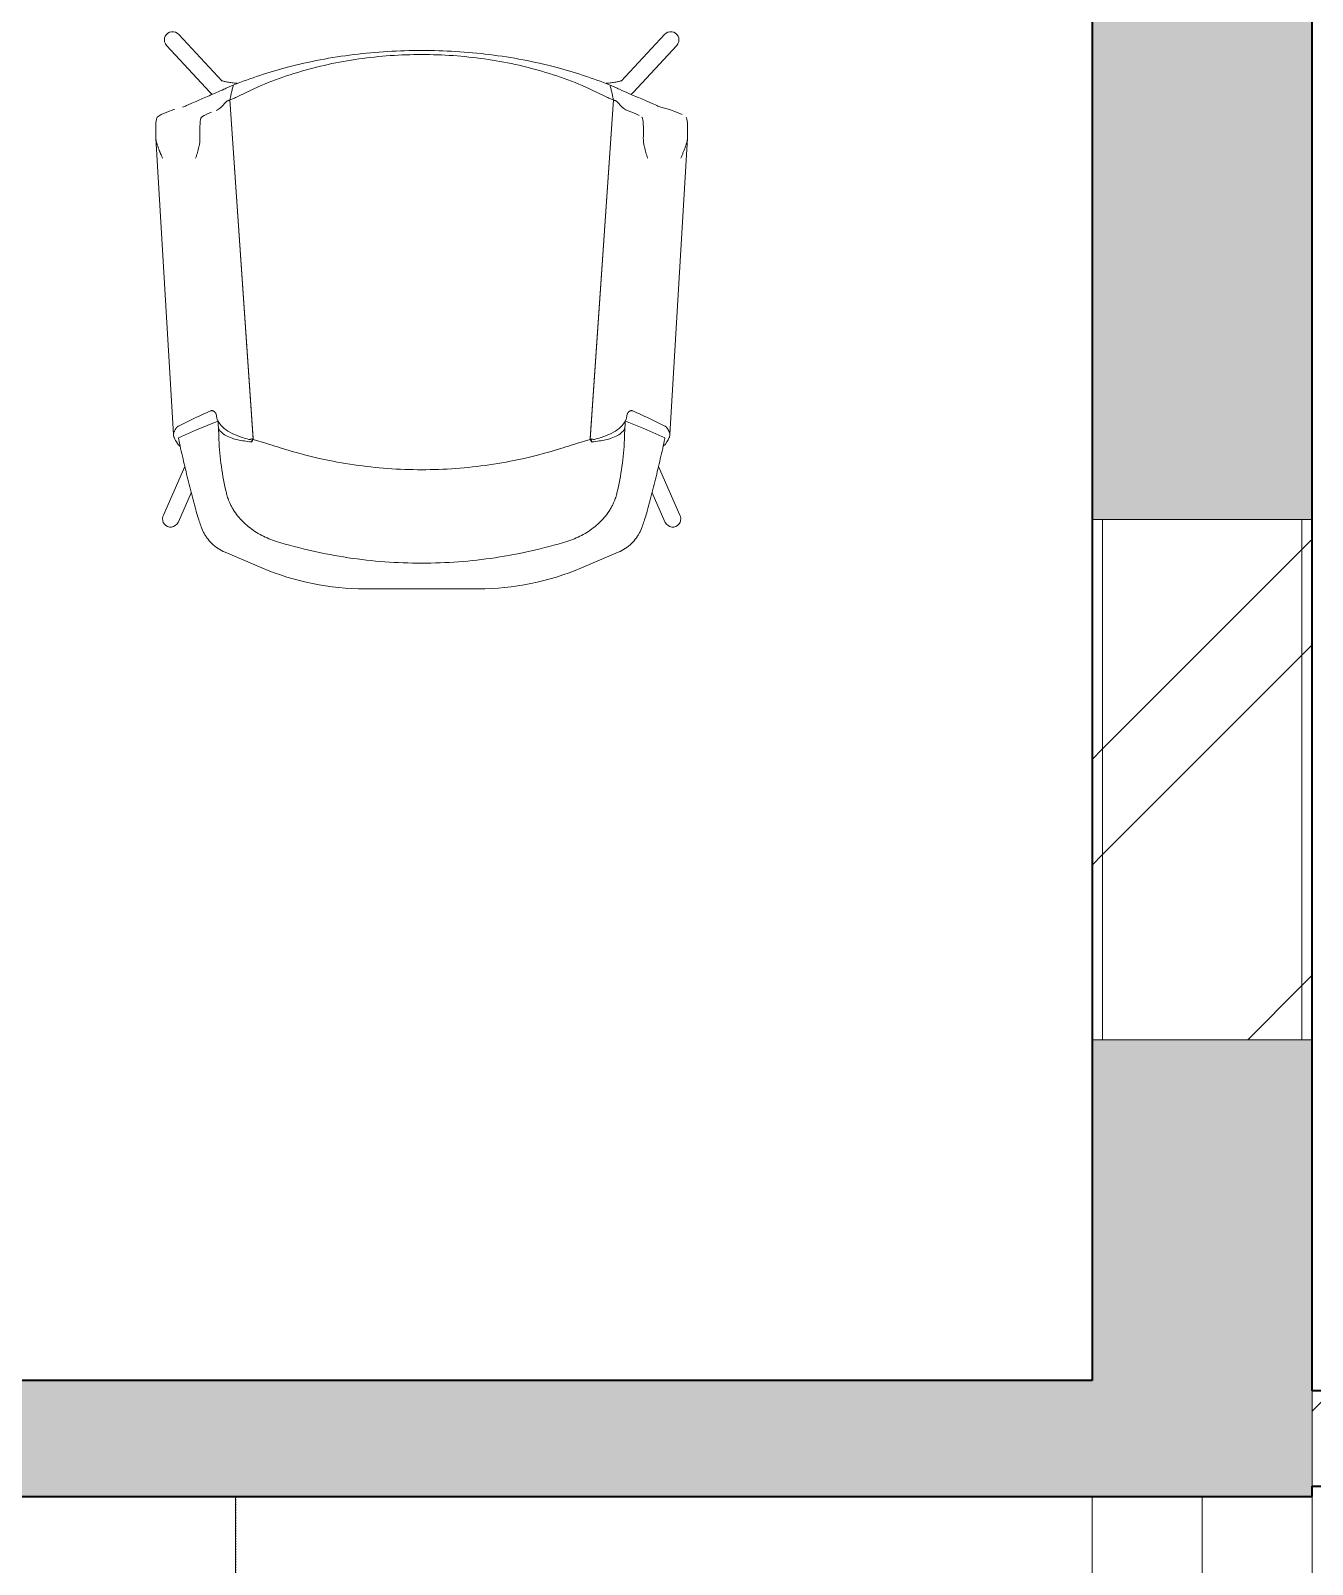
# Model space of a CAD drawing. Header units: millimetres. Extents: x -44657 to 28812, y -28146 to 16565.
# Drawn here: x -11445 to -9967, y -3103 to -1334 of the extents above; entities that cross this region are included whole.
import ezdxf

# ---------------------------------------------------------------- set-up
doc = ezdxf.new("R2010")
doc.units = ezdxf.units.MM
doc.linetypes.add('Dash 1_5mm', pattern=[3, 1.5, -1.5])
for name, color, linetype, lineweight in [('A-DETL', 90, 'Continuous', 5), ('A-FLOR', 192, 'Continuous', 9), ('A-WALL', 113, 'Continuous', 9), ('A-WALL-PATT', 111, 'Continuous', 9), ('I-FURN', 30, 'Continuous', 5), ('I-WALL', 2, 'Continuous', 9)]:
    doc.layers.add(name, color=color, linetype=linetype, lineweight=lineweight)
pattern_1 = [(45, (0, 0), (-251.4471713899363, 251.4471713899363), []), (45, (0, 381), (-251.4471713899363, 251.4471713899363), [])]

# ---------------------------------------------------------------- blocks, each defined once
blk = doc.blocks.new('Coalesse_Bindu_LowBackGuestChair - FABRIC-1042231-NEW PROPOSED GROUND STOREY PLAN _White Box_')
at = {"layer": 'I-FURN', "color": 31}
for p, q in [((-65.07742716973904, 347.5353235794469), (65.07742716978933, 347.535323579447)), ((-226.657130608056, 305.3077789463998), (-184.3366351022428, 323.2717634981293)), ((184.3366351022931, 323.2717634981294), (226.6571306081063, 305.3077789463999)), ((-265.7538381546443, 236.5635530521018), (-280.5716748545844, 270.0666694397111)), ((280.5716748546624, 270.0666694397111), (265.7538381547135, 236.5635530521061)), ((-297.9935983530684, 262.3608870829488), (-273.1815002835378, 206.2607540960884)), ((273.1815002836071, 206.2607540960711), (297.9935983531377, 262.3608870829445)), ((-178.7566844529427, 179.8783350985588), (-194.4506595737834, 175.0437299474484)), ((194.4506595740844, 175.0437299473861), (178.7566844532394, 179.8783350984982)), ((-286.3155903962772, 169.3879903547216), (-306.5910176906671, -172.6843442231419)), ((-221.2312808966212, -216.6012438027796), (-194.4506595738886, 175.0437299474187)), ((-221.2312808966212, -216.6012438027796), (-194.5106863807794, 174.1658863408142)), ((221.2312808967172, -216.6012438027653), (194.4506595739849, 175.0437299474185)), ((221.2312808967173, -216.6012438027653), (194.5106863808762, 174.1658863408074)), ((306.5910176907884, -172.6843442231333), (286.3155903963985, 169.3879903546999)), ((-244.0508714928439, -225.2235175599058), (-294.1693411049633, -279.3402801644729)), ((294.1693411187201, -279.3402801792519), (244.0508714929305, -225.2235175599101)), ((-280.1924806690101, -292.2843858639775), (-230.0740641166003, -238.167680552052)), ((230.074064116687, -238.1676805520563), (280.1924806690794, -292.2843858639775))]:
    blk.add_line(p, q, dxfattribs=at)
at = {"layer": 'I-FURN', "color": 31, "flags": 128}
for points in [[(-280.5716748546021, 270.0666694397077), (-280.9742692604495, 270.8822311281553), (-282.3804992513814, 272.8752857159884), (-284.1878563769896, 274.4811977041509), (-286.2913036106097, 275.6066373251433), (-288.5685962447432, 276.186198119), (-290.8873863091163, 276.1861981189999), (-293.1129141536465, 275.6066373251431), (-295.1158401894743, 274.4811977041506), (-296.7797616357373, 272.8752857159881), (-298.0079774260871, 270.8822311281548), (-298.7291081231713, 268.6178630288372), (-298.9012442320787, 266.2137782613244)], [(-298.9012442320787, 266.2137782613243), (-298.514381827849, 263.8096934938114), (-297.5910039472285, 261.5453253944938)], [(298.9012442321273, 266.2137782613246), (298.7291081232198, 268.6178630288375), (298.0079774261356, 270.882231128155), (296.7797616357859, 272.8752857159881), (295.1158401895228, 274.4811977041506), (293.112914153695, 275.606637325143), (290.8873863091649, 276.1861981189999), (288.5685962447919, 276.1861981189999), (286.2913036106583, 275.6066373251432), (284.1878563770383, 274.4811977041509), (282.3804992514301, 272.8752857159885), (280.9742692604983, 270.8822311281554), (280.5716748546504, 270.0666694397071)], [(297.5910039472772, 261.5453253944939), (298.5143818278978, 263.8096934938117), (298.9012442321273, 266.2137782613246)], [(-280.6113909236248, 173.2366511484821), (-256.4299379928917, 162.494392230765), (-235.1725738876077, 153.985604697529)], [(-234.3594613481359, 163.5920733683227), (-234.1165976558103, 169.3721261126288), (-233.8737554098485, 175.1567827465174)], [(233.873755409932, 175.1567827465173), (234.1165976558935, 169.3721261126282), (234.3594613482192, 163.5920733683211)], [(235.1725738877116, 153.985604697529), (259.711291190588, 163.8846019005817), (280.6113909237027, 173.2366511484647)], [(-275.7256564710042, -208.2950095336286), (-285.7085919498427, -205.4520505460235), (-293.9569093190394, -202.5824082683228), (-300.4476416940275, -199.6910038936603)], [(-251.046746837148, -198.7014597757228), (-247.1541736353236, -200.6125426789491), (-242.4479679363348, -202.5150096835869), (-236.9365223109214, -204.4066897696059)], [(242.4477906093845, -202.5120388901094), (247.1534408438568, -200.6001004384206), (251.0454636771573, -198.6795055512848), (254.118328805711, -196.7515297559611)], [(305.1583633406827, -196.7515297559611), (300.4466455677442, -199.673975298295), (293.9567531741088, -202.5797732195758), (285.7093050856923, -205.4637062376121), (285.2093579418619, -205.6194757279128)], [(-244.0508714928526, -225.2235175599058), (-242.860168002043, -224.0943512839108), (-241.7199508307119, -223.2355147600791)], [(244.0508714929305, -225.2235175599101), (242.860168002121, -224.0943512839151), (241.7199508307899, -223.2355147600791)], [(-231.1916212495229, -239.1036984215279), (-231.109464837515, -239.0637480812271), (-230.8757671678358, -238.962825936096), (-230.5072306273913, -238.8216079180676), (-230.0174049990223, -238.6536908114584), (-229.4172047758507, -238.4682593614209), (-228.7154974042266, -238.2716951591194), (-227.9196084861877, -238.0685588336144), (-227.0357176491043, -237.8622006364865), (-226.0691575614087, -237.6551478207807), (-225.0246365734214, -237.4493555359531), (-223.9064038414382, -237.2463726060184), (-222.7183719308293, -237.0474531545343), (-221.4642081571042, -236.8536330983875), (-220.1474029153725, -236.665783423323), (-218.7713209882004, -236.4846478434252), (-217.3392401762365, -236.3108697840397), (-215.8543804119443, -236.1450119530811), (-214.3199256682472, -235.9875706938819), (-212.7390403658287, -235.8389866153485)], [(231.1916212496095, -239.1036984215323), (231.109464837593, -239.0637480812271), (230.8757671679138, -238.9628259361003), (230.5072306274692, -238.8216079180676), (230.0174049991003, -238.6536908114584), (229.4172047759287, -238.4682593614209), (228.7154974043045, -238.2716951591237), (227.9196084862657, -238.0685588336187), (227.0357176491823, -237.8622006364865), (226.0691575614866, -237.6551478207851), (225.0246365734994, -237.4493555359575), (223.9064038415161, -237.2463726060184), (222.7183719309159, -237.0474531545343), (221.4642081571821, -236.8536330983918), (220.1474029154505, -236.6657834233274), (218.7713209882783, -236.4846478434252), (217.3392401763145, -236.3108697840441), (215.8543804120222, -236.1450119530811), (214.3199256683252, -235.9875706938819), (212.7390403659154, -235.8389866153485)], [(-294.244254255614, -279.4220809101191), (-295.6022530627963, -281.333978684037), (-296.4708340730544, -283.50614213347), (-296.7995185152355, -285.8123330142299)], [(296.7995185152873, -285.8123330142302), (296.4708340731061, -283.5061421334702), (295.602253062848, -281.3339786840372), (294.2442542556658, -279.4220809101193)], [(-296.7995185152355, -285.8123330142299), (-296.5692044442796, -288.1185238949899), (-295.793276876833, -290.290687344423), (-294.5168299027337, -292.2025851183408), (-292.8140459804202, -293.7431046675891), (-290.78388472209, -294.8227165955261), (-288.5443317207411, -295.37867778113), (-286.225541656368, -295.37867778113), (-283.9622741790531, -294.8227165955262), (-281.8860621679354, -293.7431046675891), (-280.1175675183775, -292.2025851183409)], [(280.1175675184292, -292.2025851183411), (281.8860621679871, -293.7431046675893), (283.9622741791048, -294.8227165955264), (286.2255416564197, -295.3786777811302), (288.5443317207927, -295.3786777811301), (290.7838847221416, -294.8227165955263), (292.8140459804719, -293.7431046675893), (294.5168299027853, -292.2025851183411), (295.7932768768846, -290.2906873444232), (296.5692044443313, -288.1185238949901), (296.7995185152872, -285.8123330142301)]]:
    blk.add_lwpolyline(points, dxfattribs=at)
at = {"layer": 'I-FURN', "color": 31}
for centre, radius, start, end in [((-65.0774271697363, 42.31467634407022), 305.2206472353765, 90.00000000000017, 112.9999999999999), ((65.07742716978653, 42.31467634406923), 305.220647235378, 66.99999999999983, 89.99999999999952), ((-206.7805959526381, 258.4815977540563), 50.87010787256312, 113, 134.0865606292411), ((206.7805959526873, 258.4815977540548), 50.87010787256501, 45.91343937073934, 66.9999999999993)]:
    blk.add_arc(centre, radius, start, end, dxfattribs=at)
for points, knots in [([(-167.6383781419894, 292.7081446965513), (-154.0567451404372, 296.8638873986579), (-126.6724489969381, 304.1490483469435), (-70.88326402875082, 314.6511279004163), (-0.0008272140995414179, 319.9423358705071), (70.88193160726875, 314.651276138012), (126.6709007376605, 304.1494230020476), (154.0561229356105, 296.8640467844492), (167.6383781420805, 292.7081446965482)], [0, 0, 0, 0, 0.125, 0.25, 0.5, 0.75, 0.875, 1, 1, 1, 1]), ([(-254.9248733584968, 274.2439952699005), (-254.151328549509, 276.6557875208068), (-252.6329675680695, 280.2690086284998), (-250.0297025714198, 285.090038060022), (-247.0009243291907, 289.7810505296405), (-244.2135077317811, 293.0002356181055), (-242.1731852156203, 295.0210627231557)], [-1, -1, -1, -1, -0.6666666666666666, -0.5, -0.3333333333333333, 0, 0, 0, 0]), ([(242.1731852156834, 295.0210627231434), (244.2135077318413, 293.0002356180944), (247.000924329247, 289.7810505296324), (250.0297025714727, 285.0900380600187), (252.6329675681194, 280.2690086285014), (254.1513285495574, 276.655787520812), (254.9248733585447, 274.243995269908)], [-1, -1, -1, -1, -0.6666666666666666, -0.5, -0.3333333333333333, 0, 0, 0, 0]), ([(-225.323845822018, 236.7036910865671), (-225.0117452820737, 238.173736689239), (-224.2379398011781, 240.7633401216472), (-222.9281571719404, 244.4130773158251), (-222.0428182184473, 246.6495138354508), (-221.2802076350516, 248.3811512711954), (-220.4360883115173, 250.1735458093777), (-219.2229351689566, 252.6474978354754), (-216.7623106929585, 257.0956197586722), (-214.0314768660552, 260.9771731579713), (-212.005483306968, 263.566248203051)], [0, 0, 0, 0, 0.25, 0.375, 0.4375, 0.5, 0.5625, 0.625, 0.75, 1, 1, 1, 1]), ([(212.0054833070521, 263.5662482030505), (214.0314768661395, 260.9771731579706), (216.7649424408716, 257.0974015194495), (219.570066704945, 252.0090822451497), (221.0236706242623, 248.9567839218863), (222.0432480706768, 246.649804856377), (222.9279115422274, 244.4129110181516), (224.23812402361, 240.7634648449004), (225.0117452821575, 238.1737366892379), (225.3238458221021, 236.7036910865659)], [0, 0, 0, 0, 0.25, 0.375, 0.5, 0.5625, 0.625, 0.75, 1, 1, 1, 1]), ([(-278.9532910470498, 182.7412792073717), (-279.004884233629, 182.6926467566919), (-282.0678386820273, 179.7856570634455), (-284.3022052068075, 176.4787730759767), (-285.6793154471955, 172.8300284999607)], [0.6948837628096456, 0.6948837628096456, 0.6948837628096456, 0.6948837628096456, 0.7, 1, 1, 1, 1]), ([(-280.573698324027, 173.2571009278074), (-280.6504512638845, 173.1512829795242), (-280.575134235081, 173.98026493654), (-279.6387803930614, 178.2913401735782), (-278.6851213083465, 182.5669195278053)], [-0.75, -0.75, -0.75, -0.75, -0.5, 0, 0, 0, 0]), ([(278.6851213084004, 182.5669195277895), (279.6387803931151, 178.2913401735625), (280.5751342351346, 173.9802649365244), (280.6504512639381, 173.1512829795086), (280.5736983240807, 173.2571009277918)], [-1, -1, -1, -1, -0.5, -0.25, -0.25, -0.25, -0.25]), ([(278.9524623960733, 182.7404469824065), (280.0103688205315, 181.7396556659185), (282.7943760933891, 178.697023755958), (284.7612419537056, 175.2625248839625), (285.6793154472978, 172.8300284999519)], [-0.3051162371920524, -0.3051162371920524, -0.3051162371920524, -0.3051162371920524, -0.2, 0, 0, 0, 0]), ([(-286.296458784976, 169.5943576014823), (-286.3297440301399, 169.2208849687576), (-286.3101507360648, 168.6089573318309), (-286.1089232362966, 167.6891192170039), (-285.8898620391684, 166.9631862654029), (-285.6174091313355, 166.2136873195738), (-285.2863928869237, 165.4439597014544), (-284.9105735943677, 164.662003546312), (-284.4078481207247, 163.7438139522656), (-283.9401122308124, 162.9853134301028), (-283.5627302814331, 162.4524355304893), (-283.4201409693259, 162.2613538879891), (-283.2029689021415, 161.9737521700486), (-282.8636782029011, 161.5410651372974), (-282.4918380975162, 161.1269499358621), (-282.2257385078254, 160.8675558955623), (-282.0432099086512, 160.6996112035137), (-281.7129486414515, 160.4138469978685), (-281.2091210847852, 160.031041743584), (-280.7718578164498, 159.7523347641398), (-280.5446332225338, 159.6200293080755)], [0, 0, 0, 0, 0.1428571428571428, 0.2142857142857143, 0.2857142857142857, 0.3571428571428571, 0.4285714285714285, 0.5, 0.5714285714285714, 0.6785714285714286, 0.7053571428571429, 0.71875, 0.7321428571428572, 0.7857142857142857, 0.8392857142857142, 0.8526785714285714, 0.8660714285714285, 0.8928571428571428, 0.9464285714285714, 1, 1, 1, 1]), ([(-218.5471153870108, 173.7304856887299), (-221.4109087976393, 172.7959866779749), (-226.4274269332623, 170.6727943228327), (-231.6574974891587, 166.6327263005961), (-233.7921769576521, 163.4252676991841), (-234.4852625255954, 161.7071738487688)], [0, 0, 0, 0, 0.25, 0.5, 0.743053157385879, 0.743053157385879, 0.743053157385879, 0.743053157385879]), ([(-199.5567965052654, 174.9991539210766), (-199.2574201734083, 175.0761313147206), (-198.4063432765192, 175.0719831060576), (-196.499982595428, 174.7187649327507), (-195.1922742671084, 174.369940910209), (-194.5106863807793, 174.1658863408146)], [0, 0, 0, 0, 0.4, 0.7, 1, 1, 1, 1]), ([(199.5567965053621, 174.9991539210697), (199.3331347764998, 175.0568174931273), (198.8421224966031, 175.0759458086928), (197.9020002084625, 174.9692547546535), (196.6143544583811, 174.7427105183724), (195.4219423459872, 174.4386375175101), (194.5106863808762, 174.1658863408076)], [-1, -1, -1, -1, -0.7, -0.55, -0.4, 0, 0, 0, 0]), ([(234.4852625256736, 161.7071738487815), (233.7921769577302, 163.4252676991914), (231.6574974892376, 166.6327263005984), (226.4274269333462, 170.6727943228315), (221.4109087977232, 172.795986677974), (218.5471153870948, 173.7304856887292)], [0.2569468426147754, 0.2569468426147754, 0.2569468426147754, 0.2569468426147754, 0.5, 0.75, 1, 1, 1, 1]), ([(286.2964587850781, 169.5943576014774), (286.321422718951, 169.3142531269343), (286.3167134456672, 168.8632260799438), (286.2253247020868, 168.2083144563204), (286.1041093749772, 167.6865969986535), (285.9703820992406, 167.2343982377697), (285.851951378012, 166.8679265668206), (285.6552954789013, 166.3094413598235), (285.2439033038892, 165.3182731989378), (284.6397343823366, 164.1375294352873), (284.082070068746, 163.2171976211754), (283.7356600139822, 162.6938959550734), (283.5045854453381, 162.3726643862068), (283.3117338102832, 162.1176707910213), (283.1150453843613, 161.8615067521202), (282.8596149672238, 161.5434387682262), (282.5340786731381, 161.1722778437487), (282.1841031915702, 160.8220031265598), (281.8088305715837, 160.4944385981626), (281.2792141364164, 160.0796907252666), (280.8475993478569, 159.7964365828312), (280.5446332226354, 159.6200293080788)], [-1, -1, -1, -1, -0.8928571428571428, -0.8392857142857142, -0.7857142857142857, -0.7321428571428572, -0.7053571428571429, -0.6785714285714286, -0.5714285714285714, -0.4285714285714285, -0.3571428571428571, -0.3214285714285714, -0.2857142857142857, -0.2678571428571428, -0.25, -0.2142857142857143, -0.1785714285714285, -0.1428571428571428, -0.1071428571428571, -0.07142857142857142, 0, 0, 0, 0]), ([(-243.4365244259484, 142.1195761907183), (-243.1567640158414, 142.0101524218587), (-242.7446001249931, 141.8914607769565), (-242.2774018734155, 141.8317752084944), (-242.014299119343, 141.8202676174887), (-241.8193029168998, 141.8221456649057), (-241.6251557311419, 141.8374855473903), (-241.3666714625112, 141.87737783098), (-241.047553226663, 141.9571644378516), (-240.7397661153404, 142.0646228180367), (-240.5039129164361, 142.1602695643173), (-240.333344114536, 142.2338902350729), (-240.1689475832346, 142.3124724771013), (-239.9562997390966, 142.4286802650113), (-239.7028185600631, 142.5893998554418), (-239.4639328670629, 142.7634701888547), (-239.280647212028, 142.9062483656285), (-239.1466168478729, 143.0133651300139), (-239.0165564517704, 143.1219800879555), (-238.8492735741502, 143.2716014524337), (-238.6506480836527, 143.4647564681952), (-238.427837161135, 143.7035465702207), (-238.1484091062958, 144.0242193921479), (-237.8340618319434, 144.4350167026809), (-237.4078556326906, 145.1060008488777), (-237.0101392742516, 145.9556853389606), (-236.8494445520258, 146.6294873489421), (-236.807428392464, 146.9655379214943)], [0, 0, 0, 0, 0.07142857142857142, 0.1071428571428571, 0.125, 0.1428571428571428, 0.1607142857142857, 0.1785714285714285, 0.2142857142857143, 0.25, 0.2678571428571428, 0.2857142857142857, 0.3035714285714285, 0.3214285714285714, 0.3571428571428571, 0.3928571428571428, 0.4107142857142857, 0.4285714285714285, 0.4464285714285714, 0.4642857142857143, 0.5, 0.5357142857142857, 0.5714285714285714, 0.6428571428571428, 0.7142857142857142, 0.8571428571428571, 1, 1, 1, 1]), ([(243.4365244260343, 142.1195761902675), (243.2269595420506, 142.0374651095603), (242.8134014572231, 141.9071831036959), (242.2851041730073, 141.8259100823819), (241.8927789375087, 141.8172524991889), (241.5044623509489, 141.8457818580457), (241.0446491920759, 141.9502778209752), (240.5862152253576, 142.1233511080836), (240.2483269592313, 142.2709038246864), (239.9270496906439, 142.4414662340613), (239.6276780587764, 142.6409287628804), (239.3472044062216, 142.8532096649616), (239.1674255721937, 142.9960929594382), (239.0157356544449, 143.1226619337081), (238.8485877820271, 143.2722268006115), (238.6501509211658, 143.4652208285106), (238.4275850624644, 143.7038108414945), (238.1484063899927, 144.0242478817787), (237.8342440667368, 144.4347636909441), (237.4082322007725, 145.1053814076239), (237.0105349445845, 145.9544346813418), (236.8496005806323, 146.6289879610354), (236.8074283925832, 146.9655379215498)], [-1, -1, -1, -1, -0.9464285714285714, -0.8928571428571428, -0.859375, -0.8392857142857142, -0.7857142857142857, -0.7321428571428572, -0.7053571428571429, -0.6785714285714286, -0.625, -0.5982142857142857, -0.5714285714285714, -0.5535714285714286, -0.5357142857142857, -0.5, -0.4642857142857143, -0.4285714285714285, -0.3571428571428571, -0.2857142857142857, -0.1428571428571428, 0, 0, 0, 0]), ([(-298.8640620536754, -149.4518128673781), (-299.3652856811072, -150.5836790990247), (-300.3537156804207, -152.8591437648353), (-301.8117807346258, -156.2790092651704), (-303.1928503784104, -159.710702418943), (-304.2402978127227, -162.5706223537934), (-304.9885924443707, -164.8557193332627), (-305.4890579609641, -166.5646168409177), (-305.9256880980669, -168.2693872650642), (-306.3941984566507, -170.5272520425126), (-306.5670870375176, -172.19660948091), (-306.6173294127966, -173.2944872436281)], [0, 0, 0, 0, 0.1428571428571428, 0.2857142857142857, 0.4285714285714285, 0.5714285714285714, 0.6428571428571428, 0.7142857142857142, 0.7857142857142856, 0.8571428571428571, 1, 1, 1, 1]), ([(-255.7020992339946, -172.0489506498542), (-255.6879597837379, -171.0230053590578), (-255.7604048605628, -168.9407354758735), (-256.1427400380364, -166.2736270273169), (-256.5517314803056, -164.1220533248575), (-257.027371614521, -161.959301243088), (-257.7184433590255, -159.2434544654899), (-258.6563035488551, -155.9751872591915), (-259.6652344747782, -152.707355808527), (-260.352887679872, -150.533822979094), (-260.7031680879484, -149.4518128673781)], [0, 0, 0, 0, 0.1428571428571428, 0.2857142857142857, 0.3571428571428571, 0.4285714285714285, 0.5714285714285714, 0.7142857142857143, 0.8571428571428571, 1, 1, 1, 1]), ([(255.7020992340967, -172.0489506498558), (255.6879357001968, -171.0233654349847), (255.7603462540035, -168.9416080906028), (256.1425868762685, -166.2744868119322), (256.5516257553032, -164.1225873705186), (257.0273278895199, -161.9594440478259), (257.7185061331845, -159.2432168487283), (258.6563354114846, -155.9751142770748), (259.6646320030845, -152.7092707759158), (260.3526245163944, -150.5346583663312), (260.703168088051, -149.4518128673781)], [-1, -1, -1, -1, -0.8571428571428571, -0.7142857142857142, -0.6428571428571428, -0.5714285714285714, -0.4285714285714285, -0.2857142857142857, -0.1428571428571428, 0, 0, 0, 0]), ([(298.8640620537778, -149.4518128673781), (299.6158974949248, -151.1496122148477), (300.5404101441392, -153.2863567439701), (301.6239265717034, -155.8520589531237), (302.3282337280469, -157.5667007874374), (303.2985863307462, -159.996312206473), (304.2401592310628, -162.5706757903345), (304.9886185434238, -164.8557092696115), (305.4890509768383, -166.5646195340008), (305.9256899361224, -168.2693865563511), (306.3941973539792, -170.5272524677308), (306.5670870376194, -172.1966094809021), (306.6173294128984, -173.2944872436191)], [-1, -1, -1, -1, -0.7857142857142857, -0.7321428571428572, -0.6785714285714286, -0.5714285714285714, -0.4285714285714285, -0.3571428571428571, -0.2857142857142857, -0.2142857142857143, -0.1428571428571428, 0, 0, 0, 0]), ([(-254.1183288056094, -196.7515297559611), (-254.7160733766062, -196.3216262584548), (-255.4993558711437, -193.2945690592149), (-255.9030182308039, -183.9022533370899), (-255.8190595504702, -176.2180373605642), (-255.7020992339946, -172.0489506498543)], [0, 0, 0, 0, 0.4, 0.7, 1, 1, 1, 1]), ([(254.118328805711, -196.7515297559611), (254.5666372339585, -196.4291021328314), (255.292830602926, -194.3328773258171), (255.9037339720353, -186.3083032630052), (255.8580463227312, -177.6077329308042), (255.7020992340968, -172.0489506498558)], [-1, -1, -1, -1, -0.7, -0.4, 0, 0, 0, 0]), ([(-271.405873775054, -210.0211363955081), (-269.5910960559686, -210.9568400146375), (-264.0162503035741, -213.4362227939093), (-249.3483138533767, -219.626543659353), (-236.0545901027257, -225.3559720837478), (-228.0476778708788, -228.9922299127869)], [-1, -1, -1, -1, -0.7, -0.4, 0, 0, 0, 0]), ([(228.0476778709264, -228.9922299127931), (234.0528620448174, -226.2650365410119), (245.6026589448706, -221.2351455226272), (261.6954296269435, -214.4051432745329), (268.986170149701, -211.2687412210104), (271.4058737751503, -210.0211363955044)], [-1, -1, -1, -1, -0.7, -0.4, 0, 0, 0, 0]), ([(-209.6739898087621, -221.7987316244289), (-198.995552343056, -227.2079573551846), (-177.1852696477606, -237.0647252553736), (-131.7734675955575, -252.865134749812), (-72.65746363343087, -265.6519901353843), (-0.004287559392855874, -270.6555629317928), (72.68219929486335, -265.6494133667271), (131.800265314006, -252.8594139137636), (177.2331290897515, -237.0449202918123), (199.0151136826387, -227.1995239779364), (209.6739898088476, -221.7987316244157)], [0, 0, 0, 0, 0.08333333333333333, 0.1666666666666667, 0.3333333333333333, 0.5, 0.6666666666666666, 0.8333333333333333, 0.9166666666666666, 1, 1, 1, 1]), ([(154.9071623146206, -254.2598885452642), (142.3388096725121, -257.5619457636248), (117.0264711180274, -263.3131313520805), (65.44092320405657, -271.3247039271959), (-0.002875770801128162, -275.238765316858), (-65.44696832530214, -271.324555732458), (-117.042186335145, -263.3099782877143), (-142.345432089735, -257.5605823996319), (-154.9071623145271, -254.2598885452717)], [0, 0, 0, 0, 0.125, 0.25, 0.5, 0.75, 0.875, 1, 1, 1, 1])]:
    blk.add_open_spline(points, degree=3, knots=knots, dxfattribs=at)
for points in [[(-199.7365643254364, 275.7644800864737), (-194.9209352304957, 279.5951961660041), (-184.755608438314, 286.2498563472142), (-173.5221444415311, 290.8909725727227), (-167.6383781419894, 292.7081446965513)], [(167.6383781420805, 292.7081446965482), (173.5221444416212, 290.8909725727196), (184.7556084384019, 286.2498563472117), (194.9209352305817, 279.5951961660026), (199.7365643255214, 275.7644800864728)], [(-261.4389616995862, 253.373590002754), (-261.0075322683253, 255.0745328420491), (-259.8165825023535, 259.2616022838444), (-258.0637030284219, 264.8001037549619), (-257.0791460409666, 267.8348681219952)], [(-257.0791460409666, 267.8348681219953), (-256.7427174218324, 268.8508208964793), (-256.04724335562, 270.9349615289473), (-255.3065356335194, 273.1235723284157), (-254.924873358497, 274.2439952698999)], [(-212.0054833069679, 263.566248203051), (-210.2493874793861, 265.7484002343471), (-206.4190386641054, 270.0084224450564), (-202.0431710050887, 273.9209768961548), (-199.7365643254365, 275.7644800864736)], [(199.7365643255216, 275.7644800864727), (202.0431710051737, 273.9209768961539), (206.4190386641902, 270.0084224450556), (210.2493874794704, 265.7484002343465), (212.0054833070521, 263.5662482030505)], [(254.9248733585462, 274.2439952699049), (255.3065356335681, 273.1235723284216), (256.0472433556684, 270.9349615289541), (256.7427174218814, 268.8508208964847), (257.0791460410159, 267.8348681219996)], [(257.0791460410159, 267.8348681219999), (258.0637030284728, 264.8001037549617), (259.8165825024074, 259.2616022838357), (261.0075322683805, 255.074532842035), (261.4389616996418, 253.3735900027382)], [(-278.6851213083467, 182.5669195278048), (-276.9089290630132, 190.4791451603082), (-273.2664374696772, 206.2761158849889), (-267.5214346162559, 229.8794012385631), (-263.4996649509909, 245.5535865455863), (-261.4389616995861, 253.3735900027545)], [(261.4389616996417, 253.3735900027387), (263.4996649510463, 245.5535865455705), (267.5214346163111, 229.8794012385472), (273.2664374697316, 206.2761158849737), (276.9089290630671, 190.4791451602926), (278.6851213084004, 182.5669195277891)], [(-233.8737554098485, 175.1567827465174), (-233.4390625051574, 185.7259407729878), (-231.5031596012054, 206.5491601802538), (-227.6637995026852, 226.7501215675083), (-225.3238458220178, 236.7036910865675)], [(225.3238458221019, 236.7036910865664), (227.6637995027692, 226.7501215675072), (231.5031596012891, 206.5491601802529), (233.4390625052409, 185.7259407729875), (233.873755409932, 175.1567827465173)], [(154.0468919535399, 187.425939100556), (141.6208697684858, 191.1687409190063), (116.5622579253047, 197.7263296795917), (78.11433797626694, 204.7952534217031), (39.18717998685024, 209.0469620745128), (-0.0006358535388271803, 210.4668095841768), (-39.18855463521854, 209.0468579012708), (-78.1156900782322, 204.7950803571832), (-116.564462166557, 197.725811148541), (-141.6217831367943, 191.1685196946579), (-154.0468919534491, 187.4259391005541)], [(-196.3591904245636, 177.8710991090592), (-199.3607470207106, 177.5899319693857), (-205.007058054801, 176.9230915187813), (-212.3036768252296, 175.5117390266768), (-216.5763146807294, 174.3669668951248), (-218.5471153870108, 173.7304856887299)], [(-194.5106863807793, 174.1658863408146), (-195.0855370232805, 175.1269439471849), (-195.6690662052897, 176.0921512924057), (-196.2611043461941, 177.0615958875213)], [(-194.4506595738886, 175.0437299474186), (-194.9695558126109, 176.1239447068628), (-195.4975234766488, 177.2016325023724), (-196.0345625660025, 178.2767933339477)], [(-154.0468919534492, 187.4259391005546), (-158.1758911579373, 186.1801709131148), (-166.4231891123593, 183.6764687253371), (-174.6490861576737, 181.1484349117637), (-178.756684453054, 179.878335098528)], [(178.7566844531378, 179.8783350985317), (174.6490861577581, 181.1484349117671), (166.4231891124453, 183.67646872534), (158.1758911580256, 186.1801709131167), (154.046891953539, 187.4259391005561)], [(196.0345625987413, 178.2767933992991), (195.4975234981393, 177.2016325460424), (194.9695558232205, 176.1239447287488), (194.450659573985, 175.0437299474184)], [(194.5106863808761, 174.1658863408077), (195.0855370374581, 175.126943970719), (195.6690662339733, 176.0921513396842), (196.2611043897963, 177.0615959587538)], [(218.5471153870948, 173.7304856887291), (216.5751815109421, 174.3672357472256), (212.3010617107517, 175.5123856023522), (205.0054312849189, 176.9232816155152), (199.3600575257209, 177.5900182958215), (196.3591904246604, 177.8710991090572)], [(-285.6793154471954, 172.8300284999606), (-285.7760590920315, 172.5708255497855), (-285.9811680683948, 171.7623510577226), (-286.1939976998407, 170.4020349457309), (-286.296458784976, 169.5943576014823)], [(-280.5446332225337, 159.6200293080755), (-274.4458514881298, 156.521948829149), (-262.1623849542866, 150.507126164018), (-249.7071122903726, 144.8549800843312), (-243.4365244258978, 142.1195761908488)], [(-235.9584934251355, 151.5694647889436), (-234.8422985477852, 154.2467499670858), (-231.6200183451197, 159.2075180746995), (-223.9836566518802, 165.5758900643724), (-213.4559667220885, 170.8605892312282), (-204.5016401445691, 173.7068389515103), (-199.5567965052653, 174.9991539210766)], [(-235.1719864540609, 153.9853868652253), (-235.0840476061847, 153.9541377567321), (-234.9038578104913, 154.637150423507), (-234.6293408642169, 157.89789167225), (-234.4492530999078, 161.4572426981904), (-234.3594613481359, 163.5920733683225)], [(235.9584934252377, 151.5694647889367), (234.8422985478872, 154.246749967079), (231.6200183452211, 159.2075180746928), (223.9836566519798, 165.5758900643655), (213.4559667221859, 170.8605892312216), (204.501640144666, 173.7068389515035), (199.5567965053621, 174.9991539210697)], [(234.3594613482193, 163.5920733683211), (234.4492530999912, 161.4572426981888), (234.6293408643002, 157.8978916722484), (234.9038578105746, 154.6371504235054), (235.084047606268, 153.9541377567306), (235.1719864541442, 153.9853868652239)], [(280.5446332226355, 159.6200293080787), (274.4458514881621, 156.52194882922), (262.1623849542551, 150.5071261640593), (249.7071122904279, 144.8549800840124), (243.4365244260343, 142.1195761902673)], [(285.6793154472979, 172.8300284999519), (285.7760590921341, 172.5708255497768), (285.981168068497, 171.7623510577152), (286.1939976999431, 170.4020349457247), (286.2964587850781, 169.5943576014774)], [(-236.807428392464, 146.9655379214943), (-236.670737962118, 148.1454756388215), (-236.3782144445589, 150.1251492166647), (-236.0926037575915, 151.2425245476118), (-235.9584934251355, 151.5694647889434)], [(236.8074283925833, 146.9655379215498), (236.6707379622269, 148.1454756388566), (236.3782144446551, 150.1251492166687), (236.0926037576891, 151.2425245476053), (235.9584934252378, 151.5694647889364)], [(-306.6173294127966, -173.2944872436281), (-306.7997685069512, -179.9171078923014), (-306.7752821588957, -191.3323732841318), (-305.8460694153414, -196.2294795489622), (-305.158363340581, -196.7515297559611)], [(306.6173294128985, -173.2944872436191), (306.7997685070538, -179.9171078922937), (306.7752821589972, -191.3323732841291), (305.8460694154433, -196.229479548962), (305.1583633406826, -196.7515297559611)], [(-275.7256564710042, -208.2950095336286), (-275.0200855798267, -208.485774326717), (-273.5943250458144, -208.9642269301187), (-272.1399999960082, -209.63652556797), (-271.4058737750531, -210.0211363955081)], [(-225.921917157009, -214.093016903298), (-227.9205359712687, -211.6693554561563), (-231.7564947343718, -207.6313061533992), (-235.2646321836881, -205.2118040336948), (-236.9365223109214, -204.4066897696059)], [(236.9365223110093, -204.4066897696078), (235.2646321837769, -205.2118040336964), (231.7564947344629, -207.6313061533983), (227.9205359713621, -211.6693554561493), (225.9219171571037, -214.0930169032872)], [(271.4058737751511, -210.0211363955044), (272.1399999961039, -209.6365255679683), (273.594325045906, -208.96422693012), (275.0200855799138, -208.4857743267194), (275.7256564710893, -208.295009533631)], [(-228.0476778708788, -228.9922299127869), (-226.311014146109, -229.8083556394458), (-222.7755706719913, -231.4010137083323), (-219.1392731427842, -232.9144850083565), (-217.3021017711547, -233.6514239661528)], [(-221.2312808966212, -216.6012438027796), (-221.6728490329232, -216.4251422972284), (-222.5364845879678, -216.0720159883567), (-223.7074812555735, -215.5292094402752), (-224.7023109217544, -215.0043273818192), (-225.4712110797868, -214.5134660960195), (-225.8052737041006, -214.2273384689115), (-225.9219171570076, -214.093016903298)], [(-219.6032164004592, -224.1966928340619), (-219.8904231225663, -222.9067592167223), (-220.4487192910258, -220.3509174275023), (-220.9755432909485, -217.8431265292008), (-221.2312808966212, -216.6012438027796)], [(-221.2312808966212, -216.6012438027796), (-219.7872495601255, -217.1677814420584), (-216.9164822658663, -218.3442313096451), (-214.0810529909563, -219.60743035529), (-212.6723566707015, -220.2607171726272)], [(-219.6032164004592, -224.1966928340619), (-219.8904231225663, -222.9067592167223), (-220.4487192910259, -220.3509174275024), (-220.9755432909485, -217.8431265292009), (-221.2312808966212, -216.6012438027796)], [(-217.3021017711547, -233.6514239661527), (-217.716243189278, -232.158988611276), (-218.515534724554, -229.0907647343841), (-219.2519542284024, -225.8558345232155), (-219.6032164004592, -224.1966928340618)], [(-217.3021017711547, -233.6514239661528), (-217.716243189278, -232.158988611276), (-218.515534724554, -229.0907647343841), (-219.2519542284024, -225.8558345232154), (-219.6032164004592, -224.1966928340619)], [(-212.6723566707015, -220.2607171726272), (-212.1736210725938, -220.5191414398546), (-211.1751607796354, -221.033901449049), (-210.1747129563303, -221.5444844077224), (-209.6739898087618, -221.7987316244288)], [(209.6739898088448, -221.7987316244156), (210.1747129564077, -221.5444844077128), (211.1751607797014, -221.033901449046), (212.1736210726478, -220.5191414398576), (212.6723566707495, -220.2607171726328)], [(212.6723566707494, -220.2607171726328), (214.081052991012, -219.6074303552918), (216.9164822659378, -218.3442313096395), (219.7872495602133, -217.1677814420468), (221.2312808967172, -216.6012438027653)], [(219.603216400545, -224.1966928340894), (219.2519542284893, -225.8558345232356), (218.5155347246437, -229.0907647343901), (217.7162431893709, -232.1589886112685), (217.3021017712494, -233.6514239661389)], [(219.603216400545, -224.1966928340894), (219.2519542284893, -225.8558345232356), (218.5155347246437, -229.0907647343899), (217.716243189371, -232.1589886112684), (217.3021017712495, -233.6514239661388)], [(217.3021017712499, -233.6514239661387), (219.1392731428708, -232.9144850083458), (222.7755706720614, -231.4010137083287), (226.3110141461639, -229.8083556394487), (228.0476778709264, -228.9922299127931)], [(221.2312808967172, -216.6012438027653), (220.975543291043, -217.8431265291929), (220.448719291117, -220.350917427508), (219.8904231226539, -222.9067592167422), (219.603216400545, -224.1966928340894)], [(221.2312808967173, -216.6012438027653), (220.975543291043, -217.8431265291929), (220.448719291117, -220.3509174275078), (219.8904231226539, -222.9067592167424), (219.603216400545, -224.1966928340894)], [(225.9219171571039, -214.0930169032871), (225.8055851083965, -214.2269382304513), (225.4725650678069, -214.5124680232773), (224.7042685574359, -215.0032104335929), (223.7094728235845, -215.5282416482322), (222.5378761564672, -216.071430332094), (221.6733775262505, -216.4249257444468), (221.2312808967173, -216.6012438027653)], [(-154.9071623145346, -254.2598885452716), (-165.533617110923, -251.4456283383747), (-186.6174515514547, -245.1966240349581), (-207.1886781792601, -237.7066519522954), (-217.3021017711547, -233.6514239661527)], [(217.3021017712494, -233.6514239661389), (207.1886781793531, -237.7066519522834), (186.6174515515438, -245.1966240349488), (165.5336171110064, -251.445628338367), (154.9071623146147, -254.2598885452642)]]:
    blk.add_open_spline(points, degree=3, dxfattribs=at)

msp = doc.modelspace()

# ---------------------------------------------------------------- hatches: boundary and pattern name
at = {"layer": 'A-WALL-PATT'}
h = msp.add_hatch(color=9, dxfattribs=at)
h.paths.add_polyline_path([(-9966.562354431919, -3024.671800010041), (-9966.562354431919, -2497.671800010044), (-10220.56235443192, -2497.671800010048), (-10220.56235443192, -3024.671800010037)])
h.paths.add_polyline_path([(-10208.56235443192, -1897.671800010042), (-9966.56235443191, -1897.671800010042), (-9966.562354431891, 1023.328199989961), (-10220.5623544319, 1023.328199989966), (-10220.56235443191, -1897.671800010042)])
at = {"layer": 'A-WALL-PATT', "lineweight": 5}
h = msp.add_hatch(dxfattribs=at)
h.set_pattern_fill('FP_33', color=256, style=0, pattern_type=2)
h.set_pattern_definition(pattern_1)
h.paths.add_polyline_path([(-10208.56235443192, -2497.671800010048), (-10208.56235443192, -1897.671800010042), (-10220.56235443191, -1897.671800010042), (-10220.56235443192, -2497.671800010048)])
h = msp.add_hatch(dxfattribs=at)
h.set_pattern_fill('FP_33', color=256, style=0, pattern_type=2)
h.set_pattern_definition(pattern_1)
h.paths.add_polyline_path([(-9978.562354431915, -2497.671800010048), (-9978.562354431915, -1897.671800010042), (-10208.56235443192, -1897.671800010042), (-10208.56235443192, -2497.671800010048)])
h = msp.add_hatch(dxfattribs=at)
h.set_pattern_fill('FP_33', color=256, style=0, pattern_type=2)
h.set_pattern_definition(pattern_1)
h.paths.add_polyline_path([(-9966.562354431919, -2497.671800010048), (-9966.56235443191, -1897.671800010042), (-9978.562354431915, -1897.671800010042), (-9978.562354431915, -2497.671800010048)])
at = {"layer": 'A-WALL-PATT'}
h = msp.add_hatch(color=9, dxfattribs=at)
h.paths.add_polyline_path([(-10220.56235443192, -3024.671800010037), (-10220.56235443192, -2890.671800010041), (-12346.06235443193, -2890.671800010024), (-12346.06235443193, -3024.671800010024), (-11069.21671598531, -3024.671800010032)])
h.paths.add_polyline_path([(-13848.56235443192, -3024.671800010015), (-13848.56235443192, -2890.671800010015), (-14485.56235443193, -2890.671800010011), (-14485.56235443193, -3024.671800010011), (-14428.11855570306, -3024.671800010011)])
at = {"layer": 'A-WALL-PATT', "lineweight": 5}
h = msp.add_hatch(dxfattribs=at)
h.set_pattern_fill('FP_33', color=256, style=0, pattern_type=2)
h.set_pattern_definition(pattern_1)
h.paths.add_polyline_path([(-6168.062354431907, -3012.671800010061), (-6168.062354431907, -2902.671800010069), (-8937.562354431926, -2902.671800010047), (-8937.562354431926, -3012.671800010048), (-7710.314876267576, -3012.671800010053)])
h.paths.add_polyline_path([(-9837.56235443192, -3012.671800010044), (-9837.56235443192, -2902.671800010043), (-9966.562354431919, -2902.671800010043), (-9966.562354431919, -3012.671800010044)])

# ---------------------------------------------------------------- linework, layer by layer
at = {"layer": 'A-DETL', "linetype": 'Dash 1_5mm', "lineweight": 25}
msp.add_line((-11208.56235443192, -3024.671800010019), (-11208.56235443192, -4084.671800010019), dxfattribs=at)
at = {"layer": 'A-FLOR', "color": 55}
for p, q in [((-11208.56235443193, -4069.671800010025), (-11208.56235443192, -3024.671800010031)), ((-10093.56235443193, -5106.671800009081), (-10093.56235443192, -3024.67180001004))]:
    msp.add_line(p, q, dxfattribs=at)
at = {"layer": 'A-FLOR'}
msp.add_line((-9966.562354431924, -3024.671800010039), (-9966.56235443193, -4179.671800010037), dxfattribs=at)
at = {"layer": 'A-WALL'}
for p, q in [((-10208.56235443191, -1897.671800010042), (-10208.56235443191, -2497.671800010043)), ((-9978.562354431906, -1897.671800010043), (-9978.56235443191, -2497.671800010044))]:
    msp.add_line(p, q, dxfattribs=at)
at = {"layer": 'A-WALL', "color": 55}
msp.add_line((-9966.562354431911, -3012.671800010039), (-9966.562354431911, -2902.671800010039), dxfattribs=at)
at = {"layer": 'A-WALL', "color": 7, "lineweight": 40}
for p, q in [((-9837.562354431917, -2902.671800010039), (-9966.562354431911, -2902.671800010039)), ((-9966.562354431911, -3012.671800010039), (-9837.562354431917, -3012.671800010039))]:
    msp.add_line(p, q, dxfattribs=at)
at = {"layer": 'I-WALL', "color": 8, "lineweight": 40}
for p, q in [((-10220.56235443189, 769.3281999899605), (-10220.56235443191, -2890.671800010037)), ((-9966.562354431911, -2902.671800010039), (-9966.562354431891, 761.3281999899591)), ((-10220.56235443191, -2890.671800010037), (-12948.56235443191, -2890.671800010019)), ((-12948.56235443191, -3024.671800010019), (-9966.562354431911, -3024.671800010039)), ((-9966.562354431911, -3024.671800010039), (-9966.562354431911, -3012.671800010039))]:
    msp.add_line(p, q, dxfattribs=at)
at = {"layer": 'I-WALL'}
for p, q in [((-9966.562354431904, -1897.671800010041), (-10220.56235443191, -1897.671800010042)), ((-10220.56235443191, -2497.671800010043), (-9966.56235443191, -2497.671800010041))]:
    msp.add_line(p, q, dxfattribs=at)
at = {"layer": 'I-WALL', "color": 55}
msp.add_line((-10220.56235443192, -5106.67180000908), (-10220.56235443191, -3024.671800010036), dxfattribs=at)

# ---------------------------------------------------------------- block references
at = {"layer": 'I-FURN', "color": 31, "rotation": 180}
msp.add_blockref('Coalesse_Bindu_LowBackGuestChair - FABRIC-1042231-NEW PROPOSED GROUND STOREY PLAN _White Box_', (-10993.98326054997, -1630.050477791166), dxfattribs=at)

doc.saveas('drawing.dxf')
